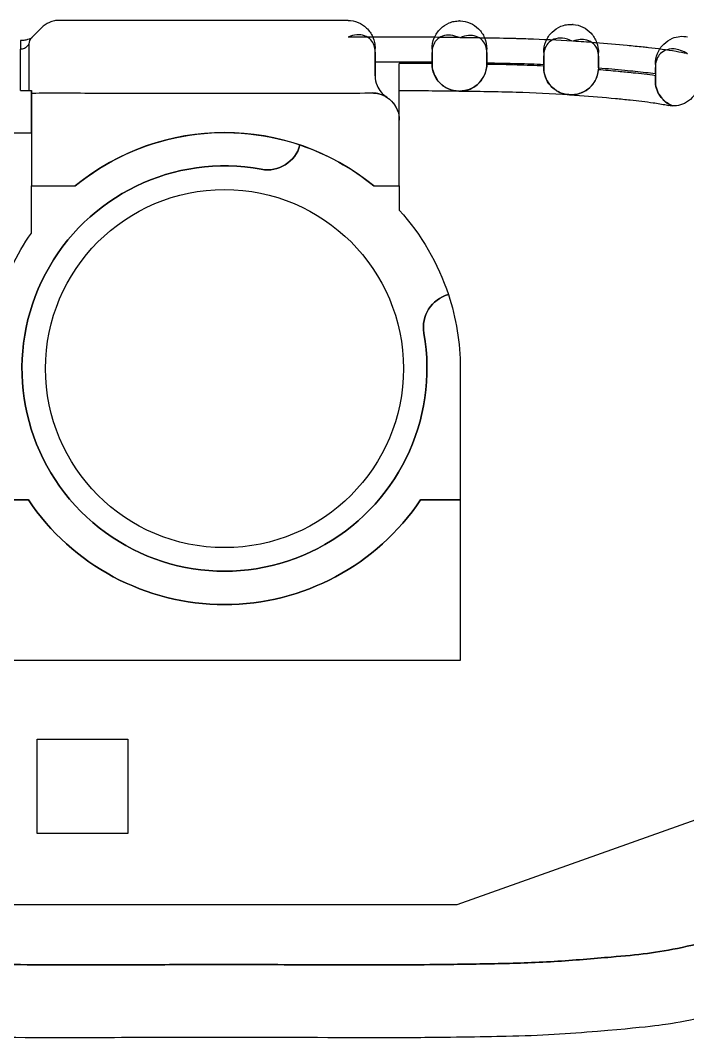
# Model space of a CAD drawing. Header units: inches. Extents: x -3.87 to 3.87, y -2.37 to 2.37.
# Drawn here: x -0.952 to 2.156, y -2.368 to 2.367 of the extents above; entities that cross this region are included whole.
import ezdxf

# ---------------------------------------------------------------- set-up
doc = ezdxf.new("R2010")
doc.units = ezdxf.units.IN
doc.layers.get('0').update_dxf_attribs({"linetype": 'CONTINUOUS'})

msp = doc.modelspace()

# ---------------------------------------------------------------- linework, layer by layer
for p, q in [((-0.8548, 2.3311), (-0.9009, 2.285)), ((1.0962, 2.3641), (1.0932, 2.3642)), ((1.6218, 2.3478), (1.6187, 2.348)), ((-0.9522, 2.2728), (-0.9518, 2.2335)), ((0.5784, 2.2886), (0.5744, 2.2886)), ((-0.9522, 2.2335), (-0.9518, 2.2335)), ((-0.9518, 2.04), (-0.9518, 2.2335)), ((-0.9125, 2.2572), (-0.9125, 2.0403)), ((0.7003, 2.1083), (0.7003, 2.2351)), ((0.9653, 2.2327), (0.9653, 2.1638)), ((1.2203, 2.1638), (1.2203, 2.2327)), ((1.7261, 2.2626), (1.7237, 2.2628)), ((0.7003, 2.2194), (0.7003, 2.1734)), ((0.9653, 2.173), (0.9653, 2.2172)), ((1.2203, 2.2167), (1.2203, 2.1692)), ((1.4853, 2.2168), (1.4853, 2.1467)), ((1.4853, 2.1618), (1.4853, 2.2018)), ((1.7403, 2.1465), (1.7403, 2.2166)), ((1.7403, 2.1998), (1.7403, 2.1465)), ((0.7003, 2.1734), (0.7003, 2.1083)), ((0.8127, 2.0407), (0.8127, 2.1667)), ((0.8127, 1.9028), (0.8127, 2.1667)), ((0.9653, 2.1656), (0.9653, 2.173)), ((0.9653, 2.1638), (0.9653, 2.1656)), ((1.2203, 2.1622), (1.2203, 2.1622)), ((1.4853, 2.1467), (1.4853, 2.1539)), ((1.7403, 2.1465), (1.7403, 2.1459)), ((1.7403, 2.1459), (1.7403, 2.1459)), ((2.0053, 2.1611), (2.0053, 2.0862)), ((2.0053, 2.1195), (2.0053, 2.1473)), ((2.0053, 2.0862), (2.0053, 2.1092)), ((-0.9007, 1.8435), (-0.9007, 2.0404)), ((-0.9007, 2.0404), (-0.9007, 2.0286)), ((1.0896, 2.0378), (1.0927, 2.0378)), ((-0.9007, 2.0286), (-0.9007, 1.5963)), ((1.603, 2.021), (1.606, 2.0208)), ((0.8127, 1.5963), (0.8127, 1.9028)), ((-0.9007, 1.5963), (-0.697, 1.5963)), ((0.694, 1.5963), (0.8127, 1.5963)), ((2.5111, -1.2406), (1.081, -1.7496)), ((1.081, -1.7496), (-1.2552, -1.7496))]:
    msp.add_line(p, q)
for points in [[(0.9272, 0.9107, -0.389301), (1.0416, 1.0903, -0.078897), (1.0969, 0.7503), (1.0969, 0.1358), (0.9118, 0.1358, -0.53447), (-0.9148, 0.1358), (-1.1109, 0.1358), (-1.1109, 1.2196), (-0.9926, 1.2196, -0.041569), (-0.9007, 1.3771), (-0.9007, 1.5963), (-0.697, 1.5963, -0.258398), (0.3501, 1.7868, -0.389301), (0.1697, 1.6737, 3.19612)], [(0.8127, 1.4834, -0.104652), (1.0416, 1.0903, 0.389301), (0.9272, 0.9107, -3.19612), (0.1697, 1.6737, 0.389301), (0.3501, 1.7868, -0.090203), (0.694, 1.5963), (0.8127, 1.5963)], [(-1.1109, -0.6131), (-1.1109, 0.1358), (-0.9148, 0.1358, 0.53447), (0.9118, 0.1358), (1.0969, 0.1358), (1.0969, -0.6131)]]:
    msp.add_lwpolyline(points, format="xyb", close=True)
msp.add_lwpolyline([(-0.4516, -0.9792), (-0.4516, -1.418), (-0.8731, -1.418), (-0.8731, -0.9792)], close=True)
msp.add_circle((-0.0015, 0.7461), 0.8335)
for centre, radius, start, end in [((-0.8731, 2.2572), 0.0394, 135, 180), ((0.6868, 1.9028), 0.126, 57.3649, 90.0883), ((-0.0015, 0.7461), 1.0984, 50.715, 129.285)]:
    msp.add_arc(centre, radius, start, end)
msp.add_ellipse((-0.8732, 2.2565), major_axis=(-0.0362, 0.0154), ratio=0.992911, start_param=5.802521, end_param=6.687091)
for points, knots in [([(-0.7708, 2.3669), (-0.7785, 2.3669), (-0.7862, 2.3661), (-0.8014, 2.3629), (-0.8088, 2.3605), (-0.8305, 2.3513), (-0.8437, 2.3423), (-0.8548, 2.3311)], [-0.2383048, -0.2383048, -0.2383048, -0.2383048, -0.1796669, -0.1796669, -0.1200475, -0.1200475, 0, 0, 0, 0]), ([(0.5744, 2.3666), (0.463, 2.3667), (0.3511, 2.3664), (0.0368, 2.3652), (-0.1667, 2.3662), (-0.3997, 2.3665), (-0.5917, 2.3667), (-0.7708, 2.3669)], [-315.246858, -315.246858, -315.246858, -315.246858, -312.494557, -312.494557, -307.554489, -307.554489, -306.880434, -306.880434, -306.880434, -306.880434]), ([(0.5744, 2.3666), (0.5902, 2.3666), (0.6058, 2.3635), (0.6354, 2.3514), (0.6489, 2.3424), (0.6725, 2.3194), (0.6821, 2.3054), (0.6926, 2.2814), (0.6955, 2.2724), (0.6993, 2.254), (0.7003, 2.2446), (0.7003, 2.2351)], [0, 0, 0, 0, 0.1204274, 0.1204274, 0.243238, 0.243238, 0.3711342, 0.3711342, 0.4426437, 0.4426437, 0.5145061, 0.5145061, 0.5145061, 0.5145061]), ([(0.9653, 2.2327), (0.9653, 2.2506), (0.9688, 2.2684), (0.9823, 2.301), (0.9919, 2.3156), (1.016, 2.3396), (1.0299, 2.3488), (1.0528, 2.3582), (1.0607, 2.3606), (1.0768, 2.3636), (1.085, 2.3643), (1.0932, 2.3642)], [0, 0, 0, 0, 0.1364702, 0.1364702, 0.2688565, 0.2688565, 0.3952724, 0.3952724, 0.4579695, 0.4579695, 0.5204973, 0.5204973, 0.5204973, 0.5204973]), ([(1.0962, 2.3641), (1.112, 2.3639), (1.1276, 2.3605), (1.157, 2.348), (1.1704, 2.3388), (1.1937, 2.3154), (1.2031, 2.3013), (1.2167, 2.269), (1.2203, 2.2509), (1.2203, 2.2327)], [0, 0, 0, 0, 0.1204668, 0.1204668, 0.2434383, 0.2434383, 0.3715507, 0.3715507, 0.5100938, 0.5100938, 0.5100938, 0.5100938]), ([(1.4853, 2.2168), (1.4853, 2.2347), (1.4888, 2.2524), (1.5023, 2.285), (1.5119, 2.2996), (1.536, 2.3236), (1.5499, 2.3329), (1.5737, 2.3426), (1.5825, 2.3451), (1.6005, 2.3481), (1.6096, 2.3485), (1.6187, 2.348)], [0, 0, 0, 0, 0.1364248, 0.1364248, 0.2687743, 0.2687743, 0.3951826, 0.3951826, 0.4649597, 0.4649597, 0.5345497, 0.5345497, 0.5345497, 0.5345497]), ([(1.6218, 2.3478), (1.6376, 2.3468), (1.653, 2.3427), (1.6819, 2.3288), (1.6949, 2.319), (1.7172, 2.2944), (1.726, 2.2798), (1.7375, 2.2488), (1.7403, 2.2327), (1.7403, 2.2166)], [0, 0, 0, 0, 0.1206096, 0.1206096, 0.2440975, 0.2440975, 0.3728876, 0.3728876, 0.4957037, 0.4957037, 0.4957037, 0.4957037]), ([(-0.9222, 2.2764), (-0.9252, 2.2757), (-0.9284, 2.275), (-0.9348, 2.274), (-0.9382, 2.2736), (-0.9451, 2.273), (-0.9487, 2.2728), (-0.9522, 2.2728)], [-0.1050098, -0.1050098, -0.1050098, -0.1050098, -0.0704452, -0.0704452, -0.0358705, -0.0358705, 0, 0, 0, 0]), ([(-0.9006, 2.2842), (-0.9023, 2.2833), (-0.9046, 2.2821), (-0.91, 2.2799), (-0.9132, 2.2788), (-0.9185, 2.2773), (-0.9203, 2.2768), (-0.9222, 2.2764)], [-0.2159282, -0.2159282, -0.2159282, -0.2159282, -0.1713693, -0.1713693, -0.1268013, -0.1268013, -0.1050098, -0.1050098, -0.1050098, -0.1050098]), ([(-0.8983, 2.2868), (-0.8967, 2.2875), (-0.8967, 2.2869), (-0.8987, 2.2854), (-0.8995, 2.2848), (-0.9006, 2.2842)], [-0.30965599, -0.30965599, -0.30965599, -0.30965599, -0.24365526, -0.24365526, -0.21592816, -0.21592816, -0.21592816, -0.21592816]), ([(0.7003, 2.2194), (0.7003, 2.2304), (0.6986, 2.2405), (0.6921, 2.26), (0.6868, 2.2688), (0.6721, 2.2851), (0.6618, 2.2914), (0.6394, 2.2989), (0.6272, 2.3001), (0.6017, 2.2979), (0.5881, 2.2944), (0.5746, 2.2887), (0.5745, 2.2886), (0.5744, 2.2886)], [0, 0, 0, 0, 0.0897847, 0.0897847, 0.1933842, 0.1933842, 0.3307336, 0.3307336, 0.470997, 0.470997, 0.6178029, 0.6178029, 0.6189491, 0.6189491, 0.6189491, 0.6189491]), ([(0.7736, 2.2887), (0.7695, 2.2887), (0.7654, 2.2887), (0.7004, 2.2886), (0.6395, 2.2886), (0.5784, 2.2886)], [-50.6450345, -50.6450345, -50.6450345, -50.6450345, -50.6140262, -50.6140262, -50.148501, -50.148501, -50.148501, -50.148501]), ([(0.9971, 2.2877), (0.9512, 2.2884), (0.9052, 2.2887), (0.8595, 2.2888), (0.8414, 2.2888), (0.8234, 2.2888), (0.8053, 2.2888)], [-51.2078555, -51.2078555, -51.2078555, -51.2078555, -50.8619699, -50.8619699, -50.8619699, -50.7254552, -50.7254552, -50.7254552, -50.7254552]), ([(1.0932, 2.2862), (1.0931, 2.2862), (1.093, 2.2863), (1.079, 2.2924), (1.065, 2.2962), (1.0386, 2.2986), (1.0259, 2.2974), (1.0034, 2.2895), (0.9932, 2.2831), (0.9787, 2.2668), (0.9735, 2.258), (0.9669, 2.2384), (0.9653, 2.2282), (0.9653, 2.2172)], [-0.0011602, -0.0011602, -0.0011602, -0.0011602, 0, 0, 0.1535291, 0.1535291, 0.2997715, 0.2997715, 0.4361856, 0.4361856, 0.5396431, 0.5396431, 0.6299879, 0.6299879, 0.6299879, 0.6299879]), ([(1.2203, 2.2167), (1.2203, 2.2277), (1.2186, 2.2378), (1.212, 2.2574), (1.2067, 2.2661), (1.1917, 2.2824), (1.1813, 2.2886), (1.1591, 2.2958), (1.1473, 2.2968), (1.1226, 2.2948), (1.1095, 2.2915), (1.0964, 2.2862), (1.0963, 2.2862), (1.0962, 2.2861)], [0, 0, 0, 0, 0.0902358, 0.0902358, 0.1951601, 0.1951601, 0.3345833, 0.3345833, 0.4704208, 0.4704208, 0.6121301, 0.6121301, 0.6132715, 0.6132715, 0.6132715, 0.6132715]), ([(1.2075, 2.2845), (1.2068, 2.2845), (1.2062, 2.2845), (1.1923, 2.2847), (1.1792, 2.2849), (1.1661, 2.2851)], [-50.4482519, -50.4482519, -50.4482519, -50.4482519, -50.443226, -50.443226, -50.3429472, -50.3429472, -50.3429472, -50.3429472]), ([(1.4124, 2.28), (1.398, 2.2805), (1.3836, 2.2809), (1.3692, 2.2813), (1.3633, 2.2815), (1.3574, 2.2817), (1.3516, 2.2818)], [-50.962654, -50.962654, -50.962654, -50.962654, -50.8545537, -50.8545537, -50.8545537, -50.8105112, -50.8105112, -50.8105112, -50.8105112]), ([(1.6183, 2.27), (1.6182, 2.2701), (1.6181, 2.2701), (1.603, 2.2774), (1.5878, 2.282), (1.559, 2.2848), (1.5453, 2.2834), (1.5222, 2.2745), (1.5125, 2.268), (1.4984, 2.2516), (1.4933, 2.2428), (1.4869, 2.2232), (1.4853, 2.2129), (1.4853, 2.2018)], [-0.0011755, -0.0011755, -0.0011755, -0.0011755, 0, 0, 0.1670742, 0.1670742, 0.3247071, 0.3247071, 0.4561709, 0.4561709, 0.5567963, 0.5567963, 0.6465306, 0.6465306, 0.6465306, 0.6465306]), ([(1.7403, 2.1998), (1.7403, 2.2108), (1.7385, 2.2208), (1.7316, 2.2405), (1.7259, 2.2493), (1.7099, 2.2656), (1.6986, 2.2717), (1.6767, 2.2775), (1.6663, 2.2782), (1.6446, 2.2766), (1.6332, 2.274), (1.6216, 2.2699), (1.6215, 2.2699), (1.6214, 2.2698)], [0, 0, 0, 0, 0.0926777, 0.0926777, 0.2036897, 0.2036897, 0.3519695, 0.3519695, 0.471159, 0.471159, 0.5942085, 0.5942085, 0.5953462, 0.5953462, 0.5953462, 0.5953462]), ([(2.0053, 2.1611), (2.0053, 2.179), (2.0088, 2.1968), (2.0222, 2.2293), (2.0319, 2.2439), (2.056, 2.2679), (2.0699, 2.2771), (2.0963, 2.288), (2.1081, 2.2909), (2.132, 2.2931), (2.1441, 2.2924), (2.1558, 2.29)], [0, 0, 0, 0, 0.1364173, 0.1364173, 0.2687155, 0.2687155, 0.3950975, 0.3950975, 0.4869944, 0.4869944, 0.5787047, 0.5787047, 0.5787047, 0.5787047]), ([(-0.9518, 2.2335), (-0.9495, 2.2335), (-0.9471, 2.2337), (-0.9425, 2.2345), (-0.9403, 2.2351), (-0.9348, 2.2369), (-0.9315, 2.2384), (-0.9263, 2.2415), (-0.9242, 2.2429), (-0.9193, 2.2469), (-0.9168, 2.2495), (-0.9136, 2.2538), (-0.9127, 2.2556), (-0.9125, 2.2565)], [0, 0, 0, 0, 0.0358705, 0.0358705, 0.0704452, 0.0704452, 0.1268013, 0.1268013, 0.1713693, 0.1713693, 0.2436553, 0.2436553, 0.309656, 0.309656, 0.309656, 0.309656]), ([(1.9488, 2.242), (1.9241, 2.2447), (1.8994, 2.2472), (1.8747, 2.2496), (1.8252, 2.2544), (1.7757, 2.2587), (1.7261, 2.2626)], [-51.0362429, -51.0362429, -51.0362429, -51.0362429, -50.8504313, -50.8504313, -50.8504313, -50.4771664, -50.4771664, -50.4771664, -50.4771664]), ([(2.1555, 2.2112), (2.1554, 2.2113), (2.1553, 2.2113), (2.1337, 2.2252), (2.1122, 2.2323), (2.0768, 2.2348), (2.0623, 2.2322), (2.0401, 2.2217), (2.0312, 2.2149), (2.018, 2.1983), (2.0132, 2.1894), (2.0069, 2.1693), (2.0053, 2.1586), (2.0053, 2.1473)], [-0.0012346, -0.0012346, -0.0012346, -0.0012346, 0, 0, 0.2480899, 0.2480899, 0.4467348, 0.4467348, 0.5993175, 0.5993175, 0.7203485, 0.7203485, 0.8352116, 0.8352116, 0.8352116, 0.8352116]), ([(0.7003, 2.1734), (0.7207, 2.1735), (0.7412, 2.1735), (0.7942, 2.1736), (0.8267, 2.1737), (0.8592, 2.1736), (0.8946, 2.1735), (0.9299, 2.1734), (0.9653, 2.173)], [50.4582381, 50.4582381, 50.4582381, 50.4582381, 50.6140262, 50.6140262, 50.8619699, 50.8619699, 50.8619699, 51.1313437, 51.1313437, 51.1313437, 51.1313437]), ([(0.7003, 2.1734), (0.7207, 2.1735), (0.7412, 2.1735), (0.7942, 2.1736), (0.8267, 2.1737), (0.8592, 2.1736), (0.8946, 2.1735), (0.9299, 2.1734), (0.9653, 2.173)], [50.4582381, 50.4582381, 50.4582381, 50.4582381, 50.6140262, 50.6140262, 50.8619699, 50.8619699, 50.8619699, 51.1313437, 51.1313437, 51.1313437, 51.1313437]), ([(0.9653, 2.1656), (0.9604, 2.1657), (0.9554, 2.1657), (0.9505, 2.1658), (0.9279, 2.1661), (0.9053, 2.1663), (0.8827, 2.1664), (0.8711, 2.1665), (0.8595, 2.1666), (0.8362, 2.1666), (0.8246, 2.1667), (0.8129, 2.1667), (0.8129, 2.1667), (0.8128, 2.1667), (0.8127, 2.1667)], [3.130648, 3.130648, 3.130648, 3.130648, 3.1681901, 3.1681901, 3.1681901, 3.3403135, 3.3403135, 3.3403135, 3.4289621, 3.4289621, 3.5176106, 3.5176106, 3.5176106, 3.5180952, 3.5180952, 3.5180952, 3.5180952]), ([(0.9653, 2.1656), (0.9604, 2.1657), (0.9554, 2.1657), (0.9505, 2.1658), (0.9279, 2.1661), (0.9053, 2.1663), (0.8827, 2.1664), (0.8711, 2.1665), (0.8595, 2.1666), (0.8362, 2.1666), (0.8246, 2.1667), (0.8129, 2.1667), (0.8129, 2.1667), (0.8128, 2.1667), (0.8127, 2.1667)], [3.130648, 3.130648, 3.130648, 3.130648, 3.1681901, 3.1681901, 3.1681901, 3.3403135, 3.3403135, 3.3403135, 3.4289621, 3.4289621, 3.5176106, 3.5176106, 3.5176106, 3.5180952, 3.5180952, 3.5180952, 3.5180952]), ([(1.0896, 2.0378), (1.0732, 2.0381), (1.057, 2.0415), (1.0268, 2.0543), (1.0131, 2.0636), (0.9901, 2.087), (0.9809, 2.1008), (0.9685, 2.1312), (0.9653, 2.1474), (0.9653, 2.1638)], [0, 0, 0, 0, 0.1250062, 0.1250062, 0.2500125, 0.2500125, 0.3750187, 0.3750187, 0.4999848, 0.4999848, 0.4999848, 0.4999848]), ([(0.9653, 2.1638), (0.9653, 2.152), (0.9669, 2.1405), (0.9736, 2.117), (0.9789, 2.1055), (0.9941, 2.0821), (1.0048, 2.0711), (1.0271, 2.0546), (1.0388, 2.0486), (1.0634, 2.0402), (1.0763, 2.038), (1.0894, 2.0378), (1.0895, 2.0378), (1.0896, 2.0378)], [0, 0, 0, 0, 0.0899541, 0.0899541, 0.1936568, 0.1936568, 0.3327325, 0.3327325, 0.4646203, 0.4646203, 0.6026574, 0.6026574, 0.6037727, 0.6037727, 0.6037727, 0.6037727]), ([(1.2203, 2.1638), (1.2203, 2.1474), (1.2171, 2.1311), (1.2046, 2.1008), (1.1955, 2.0869), (1.1724, 2.0636), (1.1588, 2.0543), (1.1356, 2.0444), (1.1273, 2.0419), (1.1101, 2.0385), (1.1014, 2.0377), (1.0927, 2.0378)], [0, 0, 0, 0, 0.1250062, 0.1250062, 0.2500125, 0.2500125, 0.3750187, 0.3750187, 0.4415835, 0.4415835, 0.5081483, 0.5081483, 0.5081483, 0.5081483]), ([(1.0927, 2.0378), (1.0928, 2.0378), (1.0929, 2.0378), (1.1063, 2.0376), (1.1198, 2.0396), (1.1453, 2.0478), (1.1575, 2.0539), (1.1802, 2.0705), (1.1908, 2.0812), (1.206, 2.1043), (1.2114, 2.1156), (1.2183, 2.1389), (1.2201, 2.1504), (1.2203, 2.1622)], [-0.0011245, -0.0011245, -0.0011245, -0.0011245, 0, 0, 0.143923, 0.143923, 0.2809525, 0.2809525, 0.4188587, 0.4188587, 0.5222341, 0.5222341, 0.6128361, 0.6128361, 0.6128361, 0.6128361]), ([(1.2203, 2.1692), (1.2688, 2.1685), (1.3174, 2.1676), (1.3659, 2.1662), (1.4057, 2.1651), (1.4455, 2.1636), (1.4853, 2.1618)], [50.4846251, 50.4846251, 50.4846251, 50.4846251, 50.8545537, 50.8545537, 50.8545537, 51.1580116, 51.1580116, 51.1580116, 51.1580116]), ([(1.4853, 2.1539), (1.444, 2.1559), (1.4027, 2.1575), (1.3615, 2.1589), (1.3158, 2.1604), (1.2701, 2.1614), (1.223, 2.1621), (1.2217, 2.1622), (1.2203, 2.1622)], [1.8101138, 1.8101138, 1.8101138, 1.8101138, 2.1243747, 2.1243747, 2.1243747, 2.472746, 2.472746, 2.4831472, 2.4831472, 2.4831472, 2.4831472]), ([(1.603, 2.021), (1.5867, 2.0221), (1.5707, 2.0263), (1.5412, 2.0407), (1.528, 2.0508), (1.5069, 2.0745), (1.4989, 2.0876), (1.4881, 2.1162), (1.4853, 2.1314), (1.4853, 2.1467)], [0, 0, 0, 0, 0.1250062, 0.1250062, 0.2500125, 0.2500125, 0.3665809, 0.3665809, 0.4831493, 0.4831493, 0.4831493, 0.4831493]), ([(1.4853, 2.1467), (1.4853, 2.1348), (1.487, 2.1233), (1.4937, 2.0995), (1.4992, 2.0879), (1.5148, 2.064), (1.526, 2.0528), (1.5477, 2.0373), (1.5581, 2.0319), (1.5798, 2.0242), (1.5912, 2.0218), (1.6028, 2.021), (1.6029, 2.021), (1.603, 2.021)], [0, 0, 0, 0, 0.0906448, 0.0906448, 0.1978819, 0.1978819, 0.3440247, 0.3440247, 0.4631312, 0.4631312, 0.5866442, 0.5866442, 0.5877515, 0.5877515, 0.5877515, 0.5877515]), ([(1.7403, 2.1465), (1.7403, 2.1301), (1.7371, 2.1139), (1.7246, 2.0835), (1.7155, 2.0697), (1.6924, 2.0463), (1.6788, 2.037), (1.6546, 2.0267), (1.6451, 2.024), (1.6257, 2.0207), (1.6158, 2.0202), (1.606, 2.0208)], [0, 0, 0, 0, 0.1250062, 0.1250062, 0.2500125, 0.2500125, 0.3750187, 0.3750187, 0.4500476, 0.4500476, 0.5250764, 0.5250764, 0.5250764, 0.5250764]), ([(1.606, 2.0208), (1.6061, 2.0208), (1.6062, 2.0208), (1.6195, 2.0199), (1.6329, 2.0212), (1.6587, 2.0279), (1.6712, 2.0332), (1.6946, 2.0484), (1.7057, 2.0584), (1.7222, 2.0803), (1.7282, 2.0912), (1.7365, 2.114), (1.7391, 2.1253), (1.7399, 2.1371)], [-0.6058543, -0.6058543, -0.6058543, -0.6058543, -0.6047971, -0.6047971, -0.462952, -0.462952, -0.3267153, -0.3267153, -0.1915375, -0.1915375, -0.0897186, -0.0897186, 0, 0, 0, 0]), ([(2.0053, 2.1092), (1.9708, 2.1142), (1.9362, 2.1182), (1.9016, 2.1218), (1.8785, 2.1243), (1.8553, 2.1266), (1.8322, 2.1288), (1.8014, 2.1318), (1.7707, 2.1345), (1.7399, 2.1371)], [0.485085, 0.485085, 0.485085, 0.485085, 0.7500312, 0.7500312, 0.7500312, 0.9271996, 0.9271996, 0.9271996, 1.1624485, 1.1624485, 1.1624485, 1.1624485]), ([(1.7403, 2.1459), (1.7814, 2.1426), (1.8225, 2.139), (1.8636, 2.135), (1.8957, 2.1319), (1.9278, 2.1285), (1.9599, 2.1249), (1.975, 2.1232), (1.9902, 2.1214), (2.0053, 2.1195)], [50.5360333, 50.5360333, 50.5360333, 50.5360333, 50.8504313, 50.8504313, 50.8504313, 51.096294, 51.096294, 51.096294, 51.2125079, 51.2125079, 51.2125079, 51.2125079]), ([(0.7003, 2.1083), (0.7003, 2.093), (0.7033, 2.0777), (0.7137, 2.0523), (0.72, 2.0419), (0.7354, 2.0234), (0.7445, 2.0154), (0.7547, 2.0089)], [0, 0, 0, 0, 0.1171933, 0.1171933, 0.2091402, 0.2091402, 0.301087, 0.301087, 0.301087, 0.301087]), ([(0.7003, 2.1083), (0.7003, 2.093), (0.7033, 2.0777), (0.7137, 2.0523), (0.72, 2.0419), (0.7354, 2.0234), (0.7445, 2.0154), (0.7547, 2.0089)], [0, 0, 0, 0, 0.1171933, 0.1171933, 0.2091402, 0.2091402, 0.301087, 0.301087, 0.301087, 0.301087]), ([(2.0856, 1.9688), (2.0765, 1.9723), (2.0679, 1.9769), (2.0463, 1.9918), (2.0347, 2.0036), (2.0191, 2.0276), (2.014, 2.0387), (2.007, 2.062), (2.0053, 2.0741), (2.0053, 2.0862)], [0.0504127, 0.0504127, 0.0504127, 0.0504127, 0.1250062, 0.1250062, 0.2500125, 0.2500125, 0.3426837, 0.3426837, 0.4353548, 0.4353548, 0.4353548, 0.4353548]), ([(2.0053, 2.0862), (2.0053, 2.074), (2.0071, 2.0623), (2.0142, 2.0376), (2.0202, 2.0253), (2.0369, 2.0011), (2.0485, 1.9901), (2.0687, 1.9765), (2.077, 1.9722), (2.0856, 1.9688)], [0, 0, 0, 0, 0.0947559, 0.0947559, 0.2150409, 0.2150409, 0.3715457, 0.3715457, 0.4705248, 0.4705248, 0.4705248, 0.4705248]), ([(-2.8694, 2.049), (-2.9261, 2.0165), (-2.999, 1.9675), (-3.1253, 1.8795), (-3.2389, 1.7802), (-3.3974, 1.6015), (-3.4743, 1.4899), (-3.5076, 1.4405), (-3.5348, 1.397), (-3.7058, 1.0532), (-3.7497, 0.8883), (-3.795, 0.7233), (-3.8261, 0.5314), (-3.8705, 0.21), (-3.8692, 0.0013), (-3.8576, -0.3203), (-3.8273, -0.5252), (-3.7829, -0.7571), (-3.75, -0.9371), (-3.5266, -1.4169), (-3.434, -1.5831), (-3.1908, -1.8265), (-3.1458, -1.8731), (-2.9851, -1.9969), (-2.898, -2.0477), (-2.8149, -2.0956), (-2.696, -2.1544), (-2.4701, -2.2296), (-2.2634, -2.2797), (-1.9618, -2.3272), (-1.6716, -2.3515), (-1.335, -2.3616), (-1.0052, -2.3673), (-0.6335, -2.3665), (-0.4601, -2.3666), (-0.1191, -2.3653), (0.393, -2.3664), (0.6937, -2.3668), (0.7579, -2.3679), (1.0073, -2.3656), (1.2033, -2.3632), (1.4738, -2.3571), (1.6007, -2.3488), (1.999, -2.3155), (2.0629, -2.3041), (2.2018, -2.2806), (2.4346, -2.2275), (2.5627, -2.1842), (2.6263, -2.1632), (2.7541, -2.1054), (2.8064, -2.0808), (3.0526, -1.9434), (3.1398, -1.863), (3.1927, -1.815), (3.2457, -1.7662), (3.3148, -1.6949), (3.3925, -1.5999), (3.4446, -1.535), (3.4792, -1.4817), (3.5191, -1.4174), (3.5408, -1.3849), (3.7245, -0.9875), (3.7631, -0.8539), (3.8032, -0.648), (3.8193, -0.5509), (3.8474, -0.366), (3.8692, -0.1973), (3.8651, 0.0598)], [-303.940134, -303.940134, -303.940134, -303.940134, -303.755107, -303.755107, -302.706774, -302.706774, -301.856598, -301.856598, -300.337403, -300.337403, -296.201491, -296.201491, -274.598803, -274.598803, -216.867064, -216.867064, -125.952774, -125.952774, -68.822384, -68.822384, -35.974633, -35.974633, -34.795819, -34.795819, -33.764311, -33.764311, -31.909208, -31.909208, -29.650816, -29.650816, -26.716435, -26.716435, -25.749493, -25.749493, -24.915729, -24.915729, -24.123398, -24.123398, -23.453316, -23.453316, -23.043934, -23.043934, -22.421672, -22.421672, -21.220516, -21.220516, -17.964147, -17.964147, -17.184067, -17.184067, -16.837757, -16.837757, -15.896273, -15.896273, -14.641696, -14.641696, -12.889511, -12.889511, -7.465968, -7.465968, -6.463155, -6.463155, -4.761557, -4.761557, -3.960159, -3.960159, -2.50008, -2.50008, -2.50008, -2.50008]), ([(0.8127, 2.0407), (0.8243, 2.0407), (0.8358, 2.0407), (0.8589, 2.0406), (0.8704, 2.0405), (0.8819, 2.0405), (0.9043, 2.0403), (0.9266, 2.0401), (0.9489, 2.0398), (0.9956, 2.0392), (1.0424, 2.0385), (1.0896, 2.0378)], [-3.5176106, -3.5176106, -3.5176106, -3.5176106, -3.4289621, -3.4289621, -3.3403135, -3.3403135, -3.3403135, -3.1681901, -3.1681901, -3.1681901, -2.8106968, -2.8106968, -2.8106968, -2.8106968]), ([(1.0927, 2.0378), (1.1362, 2.0372), (1.1795, 2.0368), (1.2676, 2.0354), (1.3125, 2.0344), (1.3574, 2.033), (1.4391, 2.0303), (1.5214, 2.0263), (1.603, 2.021)], [-2.803173, -2.803173, -2.803173, -2.803173, -2.472746, -2.472746, -2.124375, -2.124375, -2.124375, -1.490482, -1.490482, -1.490482, -1.490482]), ([(2.2009, 2.0464), (2.1956, 2.032), (2.1876, 2.0187), (2.1669, 1.996), (2.1544, 1.9867), (2.1291, 1.9747), (2.1169, 1.9712), (2.0982, 1.9689), (2.0919, 1.9686), (2.0856, 1.9688)], [0, 0, 0, 0, 0.1171933, 0.1171933, 0.2343867, 0.2343867, 0.330598, 0.330598, 0.3785087, 0.3785087, 0.3785087, 0.3785087]), ([(-0.9007, 2.0286), (-0.7903, 2.0293), (-0.68, 2.0286), (-0.3037, 2.0287), (-0.0377, 2.0271), (0.2581, 2.0282), (0.5112, 2.0285), (0.6866, 2.0288)], [-36.520419, -36.520419, -36.520419, -36.520419, -27.756683, -27.756683, -6.634754, -6.634754, -4.263378, -4.263378, -4.263378, -4.263378]), ([(-0.9007, 2.0286), (-0.8017, 2.0292), (-0.7242, 2.0288), (-0.6411, 2.0287), (-0.5382, 2.0285), (-0.4258, 2.0288), (-0.3157, 2.0285), (-0.177, 2.028), (-0.0384, 2.0273), (0.0999, 2.0277), (0.2183, 2.028), (0.3402, 2.0287), (0.4563, 2.0287), (0.5338, 2.0287), (0.6094, 2.0286), (0.6866, 2.0288)], [0.20046735, 0.20046735, 0.20046735, 0.20046735, 0.21337295, 0.21337295, 0.21337295, 0.22938131, 0.22938131, 0.22938131, 0.24953701, 0.24953701, 0.24953701, 0.26678761, 0.26678761, 0.26678761, 0.2782977, 0.2782977, 0.2782977, 0.2782977]), ([(0.6866, 2.0288), (0.6951, 2.0288), (0.7035, 2.0279), (0.7202, 2.0246), (0.7283, 2.022), (0.7512, 2.0123), (0.7649, 2.003), (0.788, 1.9796), (0.7971, 1.9658), (0.8095, 1.9354), (0.8127, 1.9192), (0.8127, 1.9028)], [-0.5044351, -0.5044351, -0.5044351, -0.5044351, -0.4397269, -0.4397269, -0.3750187, -0.3750187, -0.2500125, -0.2500125, -0.1250062, -0.1250062, 0, 0, 0, 0]), ([(0.7547, 2.0089), (0.762, 2.0042), (0.7689, 1.9987), (0.7868, 1.9811), (0.7961, 1.9674), (0.8059, 1.9445), (0.8085, 1.9364), (0.8119, 1.9197), (0.8127, 1.9113), (0.8127, 1.9028)], [0.1833309, 0.1833309, 0.1833309, 0.1833309, 0.2500125, 0.2500125, 0.3750187, 0.3750187, 0.4397269, 0.4397269, 0.5044351, 0.5044351, 0.5044351, 0.5044351]), ([(1.606, 2.0208), (1.6215, 2.0198), (1.637, 2.0187), (1.6525, 2.0176), (1.7085, 2.0134), (1.7644, 2.0087), (1.8202, 2.0034), (1.843, 2.0012), (1.8657, 1.999), (1.8883, 1.9966), (1.9248, 1.9927), (1.9606, 1.9885), (2.016, 1.9803), (2.0363, 1.9769), (2.0564, 1.9731), (2.0598, 1.9724), (2.0633, 1.9717), (2.0668, 1.971)], [-1.482417, -1.482417, -1.482417, -1.482417, -1.361582, -1.361582, -1.361582, -0.9272, -0.9272, -0.9272, -0.750031, -0.750031, -0.750031, -0.4636, -0.4636, -0.29233, -0.29233, -0.29233, -0.263352, -0.263352, -0.263352, -0.263352]), ([(2.0856, 1.9688), (2.0793, 1.969), (2.0731, 1.9698), (2.067, 1.971), (2.0669, 1.971), (2.0668, 1.971)], [-0.06904807, -0.06904807, -0.06904807, -0.06904807, 0, 0, 0.00102398, 0.00102398, 0.00102398, 0.00102398]), ([(-1.4164, 1.834), (-1.3376, 1.8371), (-1.2469, 1.8389), (-1.1033, 1.8413), (-1.0184, 1.8425), (-0.94, 1.8432)], [0, 0, 0, 0, 0.600809, 0.600809, 1.33263, 1.33263, 1.33263, 1.33263]), ([(-0.94, 1.8432), (-0.9354, 1.8433), (-0.9308, 1.8433), (-0.9216, 1.8434), (-0.917, 1.8434), (-0.9125, 1.8434)], [0, 0, 0, 0, 0.03526885, 0.03526885, 0.06998778, 0.06998778, 0.06998778, 0.06998778]), ([(-0.9125, 1.8434), (-0.9105, 1.8435), (-0.9085, 1.8435), (-0.9046, 1.8435), (-0.9026, 1.8435), (-0.9007, 1.8435)], [0, 0, 0, 0, 0.01505832, 0.01505832, 0.02999938, 0.02999938, 0.02999938, 0.02999938]), ([(-3.5276, 0), (-3.5275, -0.0402), (-3.5269, -0.0804), (-3.5254, -0.121), (-3.522, -0.215), (-3.5131, -0.3125), (-3.4996, -0.4076), (-3.4887, -0.485), (-3.4761, -0.5588), (-3.4613, -0.6311), (-3.4467, -0.7029), (-3.4283, -0.7759), (-3.4002, -0.8573), (-3.3648, -0.9599), (-3.3128, -1.077), (-3.2757, -1.1516), (-3.2555, -1.1923), (-3.2403, -1.2195), (-3.228, -1.2404), (-3.215, -1.2623), (-3.2042, -1.2799), (-3.1875, -1.3048), (-3.1662, -1.3367), (-3.1343, -1.3797), (-3.1057, -1.4154), (-3.0826, -1.4443), (-3.0629, -1.4671), (-3.0407, -1.4903), (-3.0189, -1.5131), (-2.9927, -1.5384), (-2.969, -1.5609), (-2.9463, -1.5824), (-2.9284, -1.599), (-2.9087, -1.6152), (-2.889, -1.6314), (-2.8652, -1.6493), (-2.8413, -1.6664), (-2.816, -1.6844), (-2.7934, -1.6995), (-2.7678, -1.7148), (-2.7413, -1.7307), (-2.7089, -1.7489), (-2.6809, -1.7641), (-2.6549, -1.7783), (-2.6347, -1.7886), (-2.6093, -1.8003), (-2.5845, -1.8117), (-2.5526, -1.8256), (-2.5201, -1.839), (-2.4883, -1.852), (-2.4587, -1.8632), (-2.4286, -1.8728), (-2.3953, -1.8834), (-2.3581, -1.8934), (-2.3106, -1.9056), (-2.2482, -1.9215), (-2.1715, -1.9399), (-2.1016, -1.9535), (-2.0395, -1.9656), (-1.9824, -1.9739), (-1.9242, -1.9807), (-1.8591, -1.9883), (-1.7898, -1.9947), (-1.7116, -2.0011), (-1.6178, -2.0088), (-1.5119, -2.0154), (-1.4144, -2.0192), (-1.3318, -2.0224), (-1.2574, -2.0239), (-1.1962, -2.0247), (-1.1148, -2.0259), (-1.0534, -2.0265), (-0.9808, -2.0276), (-0.9036, -2.0287), (-0.8145, -2.0291), (-0.7251, -2.0288), (-0.6482, -2.0286), (-0.5732, -2.0286), (-0.4972, -2.0287), (-0.384, -2.0288), (-0.2643, -2.0282), (-0.1474, -2.0278), (0.0034, -2.0273), (0.1535, -2.0279), (0.3043, -2.0284), (0.4005, -2.0288), (0.4988, -2.0286), (0.5911, -2.0286), (0.6579, -2.0286), (0.7192, -2.0289), (0.7865, -2.029), (0.8443, -2.029), (0.9092, -2.0286), (0.9816, -2.0278), (1.0703, -2.0267), (1.1666, -2.0254), (1.2559, -2.0237), (1.3495, -2.022), (1.4383, -2.0194), (1.5344, -2.0135), (1.6232, -2.0081), (1.7178, -2.0001), (1.8002, -1.9929), (1.8622, -1.9874), (1.9156, -1.9826), (1.9688, -1.9758), (2.0184, -1.9694), (2.0706, -1.9604), (2.1298, -1.9479), (2.1925, -1.9346), (2.2619, -1.9177), (2.3128, -1.9048), (2.3498, -1.8955), (2.3755, -1.8886), (2.3942, -1.8832), (2.4146, -1.8772), (2.4303, -1.872), (2.4536, -1.8638), (2.4783, -1.8551), (2.5093, -1.8435), (2.5375, -1.8317), (2.5665, -1.8196), (2.5924, -1.8077), (2.6165, -1.7961)], [-1, -1, -1, -1, -0.9948762, -0.9948762, -0.9948762, -0.9829817, -0.9829817, -0.9829817, -0.9733185, -0.9733185, -0.9733185, -0.9637218, -0.9637218, -0.9637218, -0.9516291, -0.9516291, -0.9516291, -0.9450309, -0.9450309, -0.9450309, -0.9381638, -0.9381638, -0.9381638, -0.9293301, -0.9293301, -0.9293301, -0.9222024, -0.9222024, -0.9222024, -0.9152207, -0.9152207, -0.9152207, -0.9085509, -0.9085509, -0.9085509, -0.9018955, -0.9018955, -0.9018955, -0.8948615, -0.8948615, -0.8948615, -0.8875897, -0.8875897, -0.8875897, -0.8808395, -0.8808395, -0.8808395, -0.8742571, -0.8742571, -0.8742571, -0.8678383, -0.8678383, -0.8678383, -0.8607655, -0.8607655, -0.8607655, -0.8514832, -0.8514832, -0.8514832, -0.8432344, -0.8432344, -0.8432344, -0.8340193, -0.8340193, -0.8340193, -0.8229539, -0.8229539, -0.8229539, -0.8135972, -0.8135972, -0.8135972, -0.8011703, -0.8011703, -0.8011703, -0.787915, -0.787915, -0.787915, -0.7765261, -0.7765261, -0.7765261, -0.7595479, -0.7595479, -0.7595479, -0.7376382, -0.7376382, -0.7376382, -0.7236441, -0.7236441, -0.7236441, -0.7135097, -0.7135097, -0.7135097, -0.7048161, -0.7048161, -0.7048161, -0.6941673, -0.6941673, -0.6941673, -0.6829994, -0.6829994, -0.6829994, -0.6726704, -0.6726704, -0.6726704, -0.664894, -0.664894, -0.664894, -0.6576295, -0.6576295, -0.6576295, -0.6499185, -0.6499185, -0.6499185, -0.6443284, -0.6443284, -0.6443284, -0.6382326, -0.6382326, -0.6382326, -0.6317566, -0.6317566, -0.6317566, -0.6251199, -0.6251199, -0.6251199, -0.6251199]), ([(2.6165, -1.7961), (2.5924, -1.8077), (2.5665, -1.8196), (2.5375, -1.8317), (2.5093, -1.8435), (2.4783, -1.8551), (2.4536, -1.8638), (2.4303, -1.872), (2.4146, -1.8772), (2.3942, -1.8832), (2.3755, -1.8886), (2.3498, -1.8955), (2.3128, -1.9048), (2.2619, -1.9177), (2.1925, -1.9346), (2.1298, -1.9479), (2.0706, -1.9604), (2.0184, -1.9694), (1.9688, -1.9758), (1.9156, -1.9826), (1.8622, -1.9874), (1.8002, -1.9929), (1.7178, -2.0001), (1.6232, -2.0081), (1.5344, -2.0135), (1.4383, -2.0194), (1.3495, -2.022), (1.2559, -2.0237), (1.1666, -2.0254), (1.0703, -2.0267), (0.9816, -2.0278), (0.9092, -2.0286), (0.8443, -2.029), (0.7865, -2.029), (0.7192, -2.0289), (0.6579, -2.0286), (0.5911, -2.0286), (0.4988, -2.0286), (0.4005, -2.0288), (0.3043, -2.0284), (0.1535, -2.0279), (0.0034, -2.0273), (-0.1474, -2.0278), (-0.2643, -2.0282), (-0.384, -2.0288), (-0.4972, -2.0287), (-0.5732, -2.0286), (-0.6482, -2.0286), (-0.7251, -2.0288), (-0.8145, -2.0291), (-0.9036, -2.0287), (-0.9808, -2.0276), (-1.0534, -2.0265), (-1.1148, -2.0259), (-1.1962, -2.0247), (-1.2574, -2.0239), (-1.3318, -2.0224), (-1.4144, -2.0192), (-1.5119, -2.0154), (-1.6178, -2.0088), (-1.7116, -2.0011), (-1.7898, -1.9947), (-1.8591, -1.9883), (-1.9242, -1.9807), (-1.9824, -1.9739), (-2.0395, -1.9656), (-2.1016, -1.9535), (-2.1715, -1.9399), (-2.2482, -1.9215), (-2.3106, -1.9056), (-2.3581, -1.8934), (-2.3953, -1.8834), (-2.4286, -1.8728), (-2.4587, -1.8632), (-2.4883, -1.852), (-2.5201, -1.839), (-2.5526, -1.8256), (-2.5845, -1.8117), (-2.6093, -1.8003), (-2.6347, -1.7886), (-2.6549, -1.7783), (-2.6809, -1.7641), (-2.7089, -1.7489), (-2.7413, -1.7307), (-2.7678, -1.7148), (-2.7934, -1.6995), (-2.816, -1.6844), (-2.8413, -1.6664), (-2.8652, -1.6493), (-2.889, -1.6314), (-2.9087, -1.6152), (-2.9284, -1.599), (-2.9463, -1.5824), (-2.969, -1.5609), (-2.9927, -1.5384), (-3.0189, -1.5131), (-3.0407, -1.4903), (-3.0629, -1.4671), (-3.0826, -1.4443), (-3.1057, -1.4154), (-3.1343, -1.3797), (-3.1662, -1.3367), (-3.1875, -1.3048), (-3.2042, -1.2799), (-3.215, -1.2623), (-3.228, -1.2404), (-3.2403, -1.2195), (-3.2555, -1.1923), (-3.2757, -1.1516), (-3.3128, -1.077), (-3.3648, -0.9599), (-3.4002, -0.8573), (-3.4283, -0.7759), (-3.4467, -0.7029), (-3.4613, -0.6311), (-3.4761, -0.5588), (-3.4887, -0.485), (-3.4996, -0.4076), (-3.5131, -0.3125), (-3.522, -0.215), (-3.5254, -0.121), (-3.5269, -0.0804), (-3.5275, -0.0402), (-3.5276, 0)], [0.6251199, 0.6251199, 0.6251199, 0.6251199, 0.6317566, 0.6317566, 0.6317566, 0.6382326, 0.6382326, 0.6382326, 0.6443284, 0.6443284, 0.6443284, 0.6499185, 0.6499185, 0.6499185, 0.6576295, 0.6576295, 0.6576295, 0.664894, 0.664894, 0.664894, 0.6726704, 0.6726704, 0.6726704, 0.6829994, 0.6829994, 0.6829994, 0.6941673, 0.6941673, 0.6941673, 0.7048161, 0.7048161, 0.7048161, 0.7135097, 0.7135097, 0.7135097, 0.7236441, 0.7236441, 0.7236441, 0.7376382, 0.7376382, 0.7376382, 0.7595479, 0.7595479, 0.7595479, 0.7765261, 0.7765261, 0.7765261, 0.787915, 0.787915, 0.787915, 0.8011703, 0.8011703, 0.8011703, 0.8135972, 0.8135972, 0.8135972, 0.8229539, 0.8229539, 0.8229539, 0.8340193, 0.8340193, 0.8340193, 0.8432344, 0.8432344, 0.8432344, 0.8514832, 0.8514832, 0.8514832, 0.8607655, 0.8607655, 0.8607655, 0.8678383, 0.8678383, 0.8678383, 0.8742571, 0.8742571, 0.8742571, 0.8808395, 0.8808395, 0.8808395, 0.8875897, 0.8875897, 0.8875897, 0.8948615, 0.8948615, 0.8948615, 0.9018955, 0.9018955, 0.9018955, 0.9085509, 0.9085509, 0.9085509, 0.9152207, 0.9152207, 0.9152207, 0.9222024, 0.9222024, 0.9222024, 0.9293301, 0.9293301, 0.9293301, 0.9381638, 0.9381638, 0.9381638, 0.9450309, 0.9450309, 0.9450309, 0.9516291, 0.9516291, 0.9516291, 0.9637218, 0.9637218, 0.9637218, 0.9733185, 0.9733185, 0.9733185, 0.9829817, 0.9829817, 0.9829817, 0.9948762, 0.9948762, 0.9948762, 1, 1, 1, 1])]:
    msp.add_open_spline(points, degree=3, knots=knots)
for points in [[(0.8053, 2.2888), (0.7947, 2.2888), (0.7841, 2.2888), (0.7736, 2.2887)], [(1.0236, 2.2873), (1.0148, 2.2875), (1.0059, 2.2876), (0.9971, 2.2877)], [(1.0932, 2.2862), (1.07, 2.2866), (1.0469, 2.287), (1.0236, 2.2873)], [(1.1661, 2.2851), (1.1428, 2.2854), (1.1195, 2.2858), (1.0962, 2.2861)], [(1.3516, 2.2818), (1.3033, 2.2831), (1.2551, 2.2839), (1.2075, 2.2845)], [(1.6183, 2.27), (1.5497, 2.2742), (1.4811, 2.2776), (1.4124, 2.28)], [(1.7237, 2.2628), (1.6896, 2.2654), (1.6555, 2.2677), (1.6214, 2.2698)], [(1.9728, 2.2393), (1.9648, 2.2402), (1.9568, 2.2411), (1.9488, 2.242)], [(2.1019, 2.2216), (2.0578, 2.2292), (2.0148, 2.2346), (1.9728, 2.2393)], [(2.1512, 2.2121), (2.1348, 2.2156), (2.1184, 2.2188), (2.1019, 2.2216)], [(2.1555, 2.2112), (2.1541, 2.2115), (2.1526, 2.2118), (2.1512, 2.2121)], [(-0.9518, 2.04), (-0.9338, 2.0401), (-0.9166, 2.0403), (-0.9007, 2.0404)], [(-0.9125, 2.0403), (-0.9085, 2.0403), (-0.9045, 2.0404), (-0.9007, 2.0404)]]:
    msp.add_open_spline(points, degree=3)

doc.saveas('drawing.dxf')
